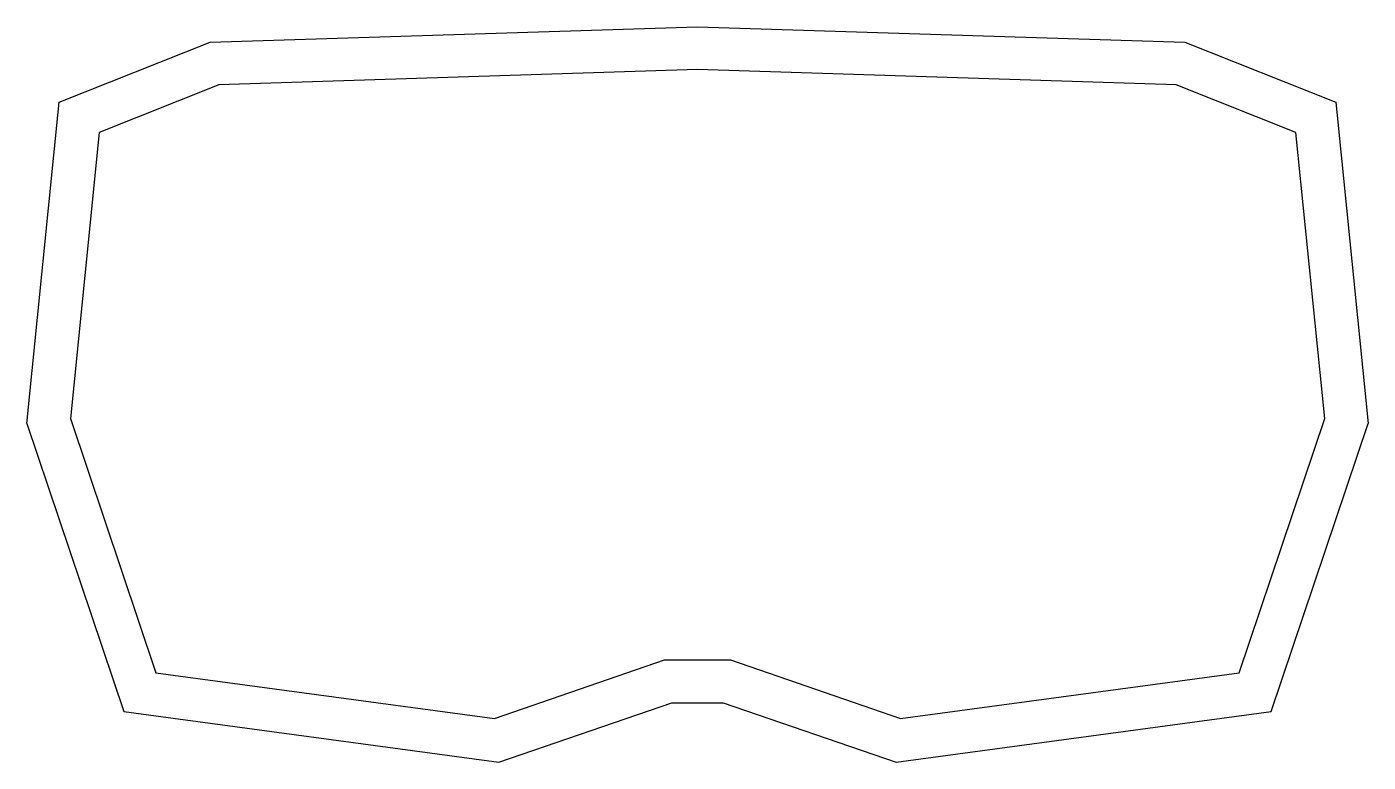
# Model space of a CAD drawing. Header units: millimetres. Extents: x 73 to 386, y -242 to -70.
import ezdxf

# ---------------------------------------------------------------- set-up
doc = ezdxf.new("R2010")
doc.units = ezdxf.units.MM

msp = doc.modelspace()

# ---------------------------------------------------------------- linework, layer by layer
for p, q in [((115.8, -74), (229.69, -70.38)), ((229.69, -70.38), (343.59, -74)), ((80.52, -88), (115.8, -74)), ((343.59, -74), (378.87, -88)), ((229.69, -80.38), (117.86, -83.94)), ((341.53, -83.94), (229.69, -80.38)), ((117.86, -83.94), (89.86, -95.05)), ((369.53, -95.05), (341.53, -83.94)), ((72.98, -163.05), (80.52, -88)), ((378.87, -88), (386.41, -163.05)), ((89.86, -95.05), (83.15, -161.9)), ((376.24, -161.9), (369.53, -95.05)), ((83.15, -161.9), (103.14, -221.28)), ((356.25, -221.28), (376.24, -161.9)), ((72.98, -163.05), (95.65, -230.36)), ((363.74, -230.36), (386.41, -163.05)), ((182.29, -231.95), (222.01, -218.28)), ((222.01, -218.28), (237.38, -218.28)), ((237.38, -218.28), (277.1, -231.95)), ((103.14, -221.28), (182.29, -231.95)), ((277.1, -231.95), (356.25, -221.28)), ((183.31, -242.18), (223.68, -228.28)), ((223.68, -228.28), (235.71, -228.28)), ((235.71, -228.28), (276.08, -242.18)), ((95.65, -230.36), (183.31, -242.18)), ((276.08, -242.18), (363.74, -230.36))]:
    msp.add_line(p, q)

doc.saveas('drawing.dxf')
